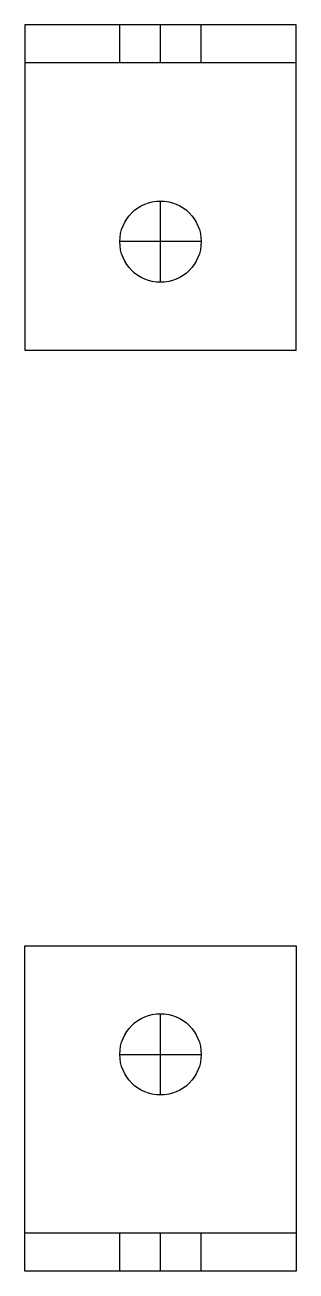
# Model space of a CAD drawing. Header units: millimetres. Extents: x -30 to -20, y 222 to 268.
import ezdxf

# ---------------------------------------------------------------- set-up
doc = ezdxf.new("R2010")
doc.units = ezdxf.units.MM
doc.linetypes.add('DASH2', pattern=[19.05, 12.7, -6.35])
doc.layers.add('Hidden', color=2, linetype='DASH2')
doc.layers.add('Hidden2', color=6, linetype='Continuous')

msp = doc.modelspace()

# ---------------------------------------------------------------- linework, layer by layer
for p, q in [((-20, 268), (-30, 268)), ((-30, 268), (-30, 256)), ((-20, 256), (-20, 268)), ((-20, 266.6), (-30, 266.6)), ((-30, 256), (-20, 256)), ((-30, 234), (-20, 234)), ((-30, 222), (-30, 234)), ((-20, 234), (-20, 222)), ((-20, 223.4), (-30, 223.4)), ((-20, 222), (-30, 222))]:
    msp.add_line(p, q)
for centre in [(-25, 260), (-25, 230)]:
    msp.add_circle(centre, 1.5)
at = {"layer": 'Hidden'}
for p, q in [((-26.5, 266.6), (-26.5, 268)), ((-23.5, 266.6), (-23.5, 268)), ((-26.5, 222), (-26.5, 223.4)), ((-23.5, 222), (-23.5, 223.4))]:
    msp.add_line(p, q, dxfattribs=at)
at = {"layer": 'Hidden2'}
for p, q in [((-25, 266.6), (-25, 268)), ((-25, 258.5), (-25, 261.5)), ((-23.5, 260), (-26.5, 260)), ((-25, 228.5), (-25, 231.5)), ((-26.5, 230), (-23.5, 230)), ((-25, 222), (-25, 223.4))]:
    msp.add_line(p, q, dxfattribs=at)

doc.saveas('drawing.dxf')
